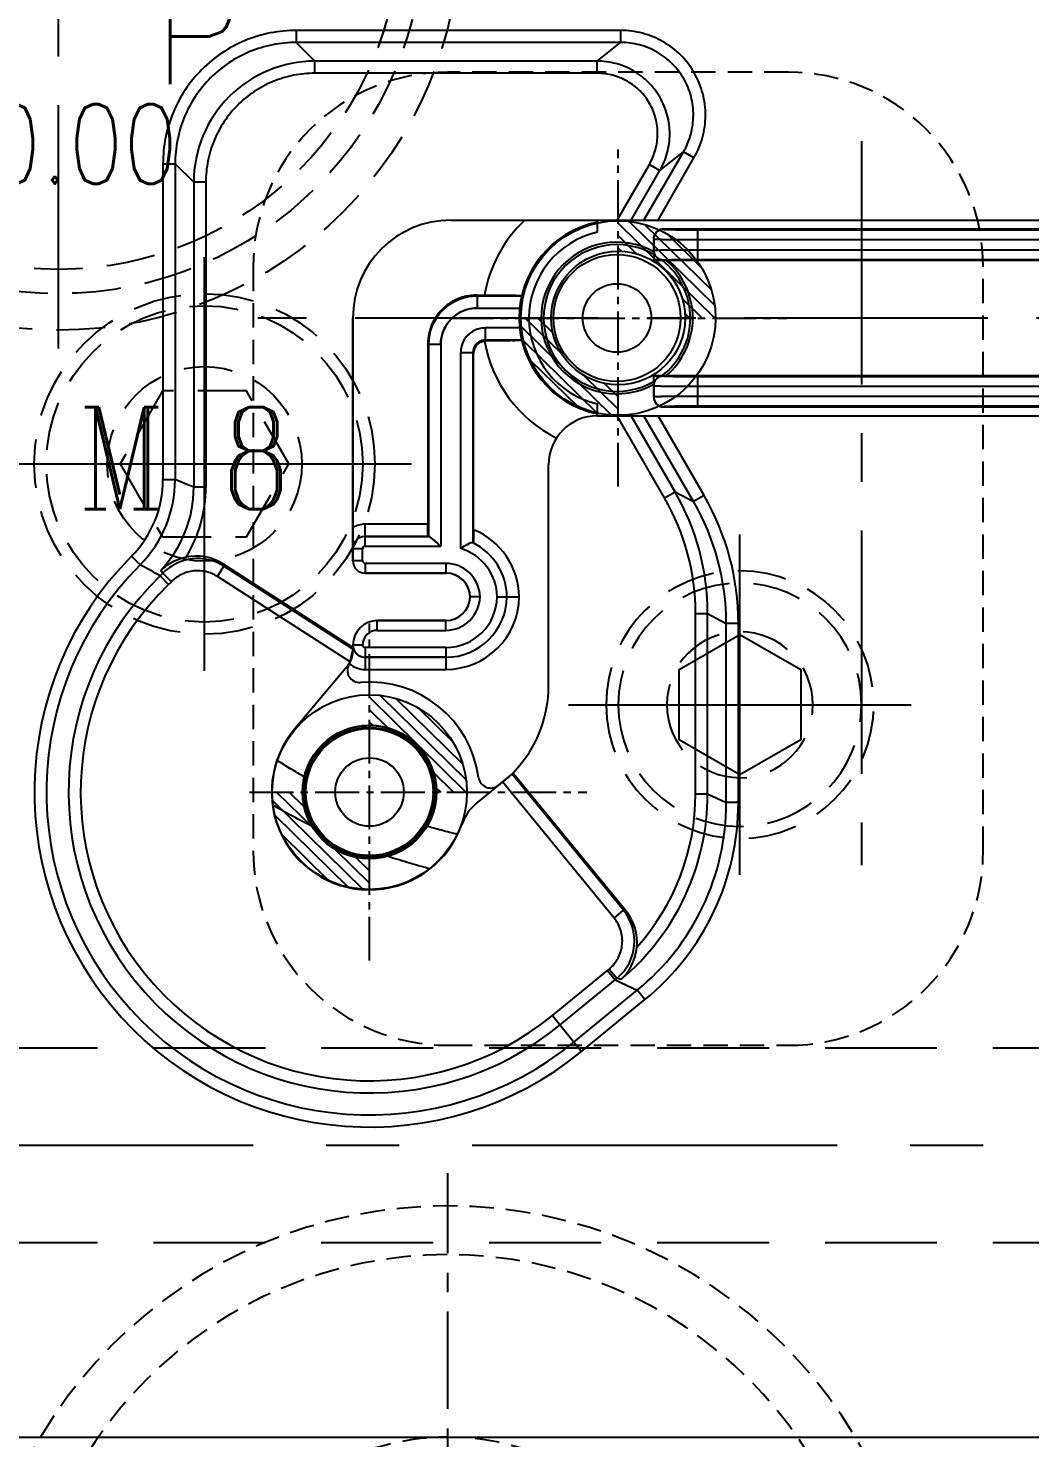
# Model space of a CAD drawing. Header units: millimetres. Extents: x 23490 to 24685, y -23248 to -22403.
# Drawn here: x 24010.1 to 24051.2, y -22755.5 to -22697.6 of the extents above; entities that cross this region are included whole.
import ezdxf

# ---------------------------------------------------------------- set-up
doc = ezdxf.new("R2010")
doc.units = ezdxf.units.MM
doc.header["$LTSCALE"] = 8
for name, pattern in [('CENTER', [2, 1.25, -0.25, 0.25, -0.25]), ('CENTER2', [1.125, 0.75, -0.125, 0.125, -0.125]), ('HIDDEN', [0.375, 0.25, -0.125]), ('HIDDEN2', [0.1875, 0.125, -0.0625])]:
    doc.linetypes.add(name, pattern=pattern)
doc.layers.get('DEFPOINTS').update_dxf_attribs({"color": 6})
for name, color, linetype in [('Cav-cor', 30, 'Continuous'), ('CL', 1, 'Continuous'), ('PIN', 5, 'Continuous'), ('PRODUCT', 1, 'Continuous'), ('SCREW', 52, 'HIDDEN'), ('SP', 3, 'Continuous'), ('SPRING', 7, 'Continuous'), ('WT', 4, 'Continuous')]:
    doc.layers.add(name, color=color, linetype=linetype)
doc.layers.add('dim', color=3, linetype='Continuous', lineweight=15)
doc.styles.add('ROMANC', font='RomanC.ttf', dxfattribs={"width": 0.8, "height": 7})
doc.styles.get("Standard").update_dxf_attribs({"font": 'txt.shx', "width": 0.8, "bigfont": 'chineset.shx'})
doc.dimstyles.new('ISO-25', dxfattribs={"dimtxt": 5, "dimasz": 4, "dimexe": 0.3, "dimexo": 0.3, "dimtad": 0, "dimzin": 1, "dimdsep": 46, "dimtxsty": 'Standard', "dimcen": 0, "dimclrd": 3, "dimclre": 3, "dimclrt": 3, "dimazin": 0, "dimtfac": 1, "dimtofl": 0, "dimtmove": 0, "dimatfit": 0, "dimfxl": 0, "dimarcsym": 0})

# ---------------------------------------------------------------- blocks, each defined once
blk = doc.blocks.new('20130710.085903')
at = {"layer": 'PIN', "linetype": 'Continuous'}
h = blk.add_hatch(dxfattribs=at)
h.set_pattern_fill('ANSI31', color=256, scale=12, style=0)
h.set_pattern_definition([(45, (2414.86, 305.4585), (-1.0606602, 1.0606602), [])])
h.paths.add_polyline_path([(0, 0), (0, 9, 0.414214), (-9, 0)])
h.paths.add_polyline_path([(9, 0), (0, 0), (0, -9, 0.414214)])
blk.add_circle((0, 0), 9, dxfattribs=at)
at = {"layer": 'SPRING', "linetype": 'CENTER', "ltscale": 0.4}
for p, q in [((0, 20.845), (0, -20.845)), ((-20.845, 0), (20.845, 0))]:
    blk.add_line(p, q, dxfattribs=at)
at = {"layer": 'SPRING', "linetype": 'HIDDEN', "ltscale": 0.5}
for radius in [19.5, 17.5, 10]:
    blk.add_circle((0, 0), radius, dxfattribs=at)
for centre, start, end in [((-13.75, 0), 0, 180), ((13.75, 0), 180, 0)]:
    blk.add_arc(centre, 3.75, start, end, dxfattribs=at)
blk = doc.blocks.new('*D25837')
at = {"layer": 'DEFPOINTS', "color": 0}
for p in [(23992.3, -22751.491), (24152.3, -22751.491), (24152.3, -22819.597)]:
    blk.add_point(p, dxfattribs=at)
at = {"layer": 'dim', "color": 3, "lineweight": -2}
for p, q in [((23992.3, -22751.791), (23992.3, -22819.897)), ((24152.3, -22751.791), (24152.3, -22819.897)), ((23996.3, -22819.597), (24063.342, -22819.597)), ((24148.3, -22819.597), (24081.259, -22819.597))]:
    blk.add_line(p, q, dxfattribs=at)
at = {"layer": 'dim', "color": 3}
for points in [[(23996.3, -22818.931), (23996.3, -22820.264), (23992.3, -22819.597)], [(24148.3, -22820.264), (24148.3, -22818.931), (24152.3, -22819.597)]]:
    blk.add_solid(points, dxfattribs=at)
at = {"layer": 'dim', "color": 3, "insert": (24072.3, -22819.597), "char_height": 5, "attachment_point": 5}
blk.add_mtext('160.00', dxfattribs=at)
blk = doc.blocks.new('cb_8')
at = {"linetype": 'HIDDEN'}
blk.add_circle((0, 0), 7, dxfattribs=at)
at = {"layer": 'SCREW', "linetype": 'CENTER2', "ltscale": 5}
for p, q in [((0, -8.5), (0, 8.5)), ((-8.5, 0), (8.5, 0))]:
    blk.add_line(p, q, dxfattribs=at)
at = {"layer": 'SCREW'}
blk.add_lwpolyline([(-1.732, 3), (-3.464, 0), (-1.732, -3), (1.732, -3), (3.464, 0), (1.732, 3)], close=True, dxfattribs=at)
for radius in [6.5, 4]:
    blk.add_circle((0, 0), radius, dxfattribs=at)
at = {"layer": 'dim', "style": 'ROMANC', "width": 0.8}
blk.add_text('M 8', height=4.1865, dxfattribs=at).set_placement((-5.202, -1.858))
blk = doc.blocks.new('20160826.095208')
at = {"layer": 'SP', "linetype": 'CENTER'}
for p, q in [((0, -17.25), (0, 17.25)), ((-17.25, 0), (17.25, 0))]:
    blk.add_line(p, q, dxfattribs=at)
at = {"layer": 'SP', "linetype": 'HIDDEN'}
for radius in [16.5, 15, 14]:
    blk.add_circle((0, 0), radius, dxfattribs=at)
at = {"layer": 'SP'}
for s, p in [('S', (-5.456, 1.995)), ('P', (3.888, -6.392))]:
    blk.add_text(s, height=4.111, dxfattribs=at).set_placement(p)
at = {"layer": 'SP', "color": 6, "insert": (-1.275, -8.844), "char_height": 3.2812, "attachment_point": 5}
blk.add_mtext('Ø30.00', dxfattribs=at)
blk = doc.blocks.new('20100512.182342')
at = {"linetype": 'HIDDEN'}
blk.add_circle((0, 0), 5.5, dxfattribs=at)
at = {"layer": 'SCREW', "linetype": 'CENTER', "ltscale": 5}
for p, q in [((0, -7.042), (0, 7.042)), ((-7, 0), (7, 0))]:
    blk.add_line(p, q, dxfattribs=at)
at = {"layer": 'SCREW', "linetype": 'Continuous'}
blk.add_lwpolyline([(-1.443, 2.5), (-2.887, 0), (-1.443, -2.5), (1.443, -2.5), (2.887, 0), (1.443, 2.5)], close=True, dxfattribs=at)
at = {"layer": 'SCREW'}
for radius in [5, 3]:
    blk.add_circle((0, 0), radius, dxfattribs=at)
blk = doc.blocks.new('*D26568')
at = {"layer": 'DEFPOINTS', "color": 0}
for p in [(24152.3, -22747.491), (24004.3, -22755.491), (24152.3, -22787.582)]:
    blk.add_point(p, dxfattribs=at)
at = {"layer": 'dim', "color": 3, "lineweight": -2}
for p, q in [((24152.3, -22747.791), (24152.3, -22787.882)), ((24004.3, -22755.791), (24004.3, -22787.882)), ((24008.3, -22787.582), (24069.009, -22787.582)), ((24148.3, -22787.582), (24087.592, -22787.582))]:
    blk.add_line(p, q, dxfattribs=at)
at = {"layer": 'dim', "color": 3}
for points in [[(24008.3, -22786.915), (24008.3, -22788.249), (24004.3, -22787.582)], [(24148.3, -22788.249), (24148.3, -22786.915), (24152.3, -22787.582)]]:
    blk.add_solid(points, dxfattribs=at)
at = {"layer": 'dim', "color": 3, "insert": (24078.3, -22787.582), "char_height": 5, "attachment_point": 5}
blk.add_mtext('148.00', dxfattribs=at)

msp = doc.modelspace()

# ---------------------------------------------------------------- hatches: boundary and pattern name
at = {"layer": 'PIN', "linetype": 'Continuous'}
h = msp.add_hatch(dxfattribs=at)
h.set_pattern_fill('ANSI31', color=64, scale=2.909091, angle=90.5, style=0)
h.set_pattern_definition([(135.5, (23782.73748, -23015.1193), (-0.2548761, -0.2593638), [])])
h.paths.add_polyline_path([(24030.3, -22709.491), (24031.55, -22709.491, 0.414214), (24034.3, -22712.241), (24034.3, -22713.491, -0.414214)])
h.paths.add_polyline_path([(24034.3, -22706.741), (24034.3, -22705.491, -0.414214), (24038.3, -22709.491), (24037.05, -22709.491, 0.414214)])
h = msp.add_hatch(dxfattribs=at)
h.set_pattern_fill('ANSI31', color=64, scale=2.909091, angle=90.5, style=0)
h.set_pattern_definition([(135.5, (23772.51688, -23034.60624), (-0.2548761, -0.2593638), [])])
h.paths.add_polyline_path([(24020.08, -22728.978), (24021.33, -22728.978, 0.414214), (24024.08, -22731.728), (24024.08, -22732.978, -0.414214)])
h.paths.add_polyline_path([(24024.08, -22726.228), (24024.08, -22724.978, -0.414214), (24028.08, -22728.978), (24026.83, -22728.978, 0.414214)])

# ---------------------------------------------------------------- linework, layer by layer
at = {"linetype": 'HIDDEN2'}
msp.add_lwpolyline([(24027.3, -22739.387), (24041.3, -22739.387, 0.414214), (24049.3, -22731.387), (24049.3, -22707.387, 0.414214), (24041.3, -22699.387), (24027.3, -22699.387, 0.414214), (24019.3, -22707.387), (24019.3, -22731.387, 0.414214)], format="xyb", close=True, dxfattribs=at)
at = {"layer": 'Cav-cor', "color": 241}
for p, q in [((24034.399, -22697.669), (24021.073, -22697.669)), ((24021.073, -22697.669), (24021.073, -22698.167)), ((24034.399, -22697.669), (24034.399, -22698.167)), ((24021.837, -22698.931), (24021.073, -22698.167)), ((24034.399, -22698.167), (24021.073, -22698.167)), ((24033.429, -22698.931), (24034.399, -22698.167)), ((24033.429, -22698.931), (24021.837, -22698.931)), ((24021.837, -22699.429), (24021.837, -22698.931)), ((24033.429, -22699.429), (24033.429, -22698.931)), ((24033.429, -22699.429), (24021.837, -22699.429)), ((24035.359, -22705.471), (24036.98, -22702.664)), ((24035.936, -22705.471), (24037.412, -22702.913)), ((24036.014, -22703.425), (24036.98, -22702.664)), ((24037.412, -22702.913), (24036.98, -22702.664)), ((24015.594, -22703.148), (24016.092, -22703.148)), ((24015.594, -22703.148), (24015.594, -22716.132)), ((24016.856, -22703.912), (24016.092, -22703.148)), ((24016.092, -22703.148), (24016.092, -22716.132)), ((24034.256, -22705.471), (24035.582, -22703.175)), ((24034.833, -22705.471), (24036.014, -22703.425)), ((24035.582, -22703.175), (24036.014, -22703.425)), ((24017.354, -22703.912), (24016.856, -22703.912)), ((24016.856, -22703.912), (24016.856, -22716.451)), ((24017.354, -22703.912), (24017.354, -22716.451)), ((24027.416, -22705.471), (24074.45, -22705.471)), ((24033.446, -22705.963), (24033.446, -22705.471)), ((24070.555, -22705.838), (24036.16, -22705.838)), ((24036.16, -22705.838), (24036.16, -22705.841)), ((24037.567, -22705.866), (24070.487, -22705.866)), ((24037.567, -22707.086), (24037.567, -22705.866)), ((24035.758, -22706.24), (24035.758, -22706.712)), ((24037.567, -22706.268), (24070.487, -22706.268)), ((24036.16, -22707.114), (24036.16, -22707.11)), ((24037.567, -22706.684), (24070.158, -22706.684)), ((24037.567, -22707.086), (24069.219, -22707.086)), ((24036.16, -22707.114), (24036.264, -22707.114)), ((24036.264, -22707.114), (24069.198, -22707.114)), ((24028.513, -22708.578), (24028.486, -22708.551)), ((24028.486, -22708.551), (24028.803, -22708.551)), ((24028.513, -22708.578), (24030.337, -22708.578)), ((24028.513, -22709.08), (24028.513, -22708.578)), ((24028.513, -22709.08), (24030.251, -22709.08)), ((24023.396, -22709.491), (24023.396, -22719.475)), ((24030.251, -22709.901), (24028.832, -22709.901)), ((24028.832, -22709.901), (24028.832, -22710.404)), ((24026.503, -22710.587), (24026.477, -22710.561)), ((24026.477, -22710.561), (24026.477, -22717.968)), ((24028.858, -22710.43), (24028.832, -22710.404)), ((24030.337, -22710.404), (24028.832, -22710.404)), ((24027.006, -22710.587), (24026.503, -22710.587)), ((24026.503, -22710.587), (24026.503, -22718.47)), ((24027.006, -22710.587), (24027.006, -22718.872)), ((24027.827, -22710.906), (24028.329, -22710.906)), ((24027.827, -22718.963), (24027.827, -22710.906)), ((24028.356, -22710.933), (24028.329, -22710.906)), ((24028.329, -22710.906), (24028.329, -22718.731)), ((24028.356, -22718.192), (24028.356, -22710.933)), ((24035.758, -22712.27), (24035.758, -22712.742)), ((24036.16, -22711.868), (24036.16, -22711.871)), ((24036.264, -22711.868), (24036.16, -22711.868)), ((24069.198, -22711.868), (24036.264, -22711.868)), ((24037.567, -22711.896), (24069.219, -22711.896)), ((24037.567, -22713.116), (24037.567, -22711.896)), ((24037.567, -22712.298), (24070.158, -22712.298)), ((24070.487, -22712.714), (24037.567, -22712.714)), ((24033.446, -22713.511), (24033.446, -22713.018)), ((24036.16, -22713.14), (24036.16, -22713.144)), ((24036.16, -22713.144), (24070.555, -22713.144)), ((24070.487, -22713.116), (24037.567, -22713.116)), ((24033.446, -22713.511), (24074.45, -22713.511)), ((24036.201, -22716.879), (24034.256, -22713.511)), ((24036.634, -22716.63), (24034.833, -22713.511)), ((24037.395, -22717.036), (24035.359, -22713.511)), ((24037.827, -22716.787), (24035.936, -22713.511)), ((24031.436, -22724.636), (24031.436, -22715.521)), ((24015.594, -22716.132), (24016.092, -22716.132)), ((24017.354, -22716.451), (24016.856, -22716.451)), ((24036.201, -22716.879), (24036.634, -22716.63)), ((24036.634, -22716.63), (24037.395, -22717.036)), ((24037.827, -22716.787), (24037.395, -22717.036)), ((24026.477, -22717.968), (24023.899, -22717.968)), ((24023.899, -22718.872), (24023.899, -22717.968)), ((24026.485, -22718.47), (24023.899, -22718.47)), ((24026.503, -22718.47), (24026.513, -22718.47)), ((24023.798, -22718.973), (24023.396, -22718.973)), ((24023.798, -22719.475), (24023.798, -22718.973)), ((24023.899, -22718.872), (24027.006, -22718.872)), ((24014.296, -22719.287), (24014.65, -22719.637)), ((24017.828, -22720.116), (24018.098, -22719.696)), ((24023.396, -22723.033), (24018.054, -22719.597)), ((24023.396, -22723.104), (24018.098, -22719.696)), ((24023.798, -22719.475), (24023.396, -22719.475)), ((24027.215, -22719.576), (24023.899, -22719.576)), ((24023.899, -22719.576), (24023.899, -22719.978)), ((24027.215, -22719.576), (24027.215, -22719.978)), ((24015.826, -22720.448), (24015.48, -22720.09)), ((24015.944, -22720.33), (24015.587, -22719.982)), ((24023.287, -22723.628), (24017.828, -22720.116)), ((24023.899, -22719.978), (24027.215, -22719.978)), ((24028.622, -22720.953), (24028.22, -22720.953)), ((24029.326, -22720.948), (24029.728, -22720.953)), ((24029.728, -22720.953), (24030.23, -22720.947)), ((24027.215, -22721.928), (24024.401, -22721.928)), ((24024.401, -22722.33), (24024.401, -22721.928)), ((24027.215, -22722.33), (24027.215, -22721.928)), ((24037.478, -22721.638), (24037.976, -22721.638)), ((24037.478, -22729.049), (24037.478, -22721.638)), ((24037.976, -22721.638), (24038.74, -22722.047)), ((24037.976, -22729.049), (24037.976, -22721.638)), ((24039.239, -22722.047), (24038.74, -22722.047)), ((24038.74, -22729.412), (24038.74, -22722.047)), ((24039.239, -22729.412), (24039.239, -22722.047)), ((24024.401, -22722.33), (24027.215, -22722.33)), ((24023.798, -22722.933), (24023.396, -22722.933)), ((24023.396, -22722.933), (24023.396, -22723.172)), ((24027.215, -22723.033), (24023.899, -22723.033)), ((24023.899, -22723.033), (24023.899, -22723.938)), ((24027.215, -22723.033), (24027.215, -22723.938)), ((24023.899, -22723.435), (24027.215, -22723.435)), ((24023.899, -22723.938), (24027.215, -22723.938)), ((24030.083, -22728.078), (24030.261, -22727.866)), ((24029.378, -22728.699), (24029.816, -22728.341)), ((24029.943, -22728.246), (24029.981, -22728.23)), ((24034.517, -22733.839), (24029.943, -22728.246)), ((24029.981, -22728.23), (24030, -22728.222)), ((24034.626, -22733.878), (24030, -22728.222)), ((24034.13, -22734.155), (24029.552, -22728.557)), ((24037.478, -22729.049), (24037.976, -22729.049)), ((24037.976, -22729.049), (24038.74, -22729.412)), ((24039.239, -22729.412), (24038.74, -22729.412)), ((24034.13, -22734.155), (24034.517, -22733.839)), ((24034.517, -22733.839), (24034.626, -22733.878)), ((24031.594, -22738.166), (24033.865, -22736.308)), ((24033.865, -22736.308), (24034.18, -22736.694)), ((24033.932, -22736.253), (24034.251, -22736.635)), ((24034.409, -22736.688), (24034.251, -22736.635)), ((24031.909, -22738.551), (24034.18, -22736.694)), ((24032.482, -22739.252), (24035.085, -22737.123)), ((24034.18, -22736.694), (24035.085, -22737.123)), ((24035.401, -22737.509), (24035.085, -22737.123)), ((24032.798, -22739.637), (24035.401, -22737.509)), ((24031.594, -22738.166), (24032.798, -22739.637)), ((24000.3, -22755.491), (24144.3, -22755.491))]:
    msp.add_line(p, q, dxfattribs=at)
for centre, radius in [((24034.25, -22709.491), 2.613), ((24034.25, -22709.491), 1.407), ((24024.08, -22728.978), 2.655), ((24024.08, -22728.978), 2.613), ((24024.08, -22728.978), 1.407)]:
    msp.add_circle(centre, radius, dxfattribs=at)
for centre, radius, start, end in [((24021.835, -22703.91), 4.978, 89.97407, 180.02593), ((24027.416, -22709.491), 4.02, 90, 180), ((24034.25, -22709.491), 5.527, 133.33442, 170.21313), ((24034.25, -22709.491), 4.02, 101.53696, 258.46304), ((24034.25, -22709.491), 3.618, 102.83997, 257.16041), ((24034.25, -22709.491), 3.115, 60.98201, 299.01838), ((24036.159, -22706.713), 0.401, 180.00467, 270.11785), ((24034.25, -22709.491), 3.115, 310.27658, 49.72339), ((24028.513, -22710.587), 2.01, 90.00317, 179.99683), ((24028.513, -22710.587), 1.507, 89.99765, 180.00227), ((24028.832, -22710.906), 1.005, 89.9978, 180.00265), ((24028.832, -22710.906), 0.502, 89.97202, 180.02798), ((24028.859, -22710.936), 0.506, 90.03877, 96.23059), ((24034.25, -22709.491), 5.527, 189.81811, 243.2304), ((24036.162, -22712.27), 0.404, 172.20385, 179.98958), ((24033.446, -22715.521), 2.01, 90, 180), ((24011.112, -22716.133), 4.482, 315.266, 0.00702), ((24011.109, -22716.131), 4.984, 315.2851, 359.98792), ((23980.741, -22802.067), 92.922, 67.12876, 67.63924), ((24011.881, -22716.453), 4.975, 316.70279, 0.02789), ((24011.881, -22716.452), 5.474, 328.33242, 0.01157), ((24027.961, -22721.641), 9.517, 0.0166, 30.02087), ((24027.959, -22721.639), 10.017, 0.00381, 30.00582), ((24028.718, -22722.05), 10.521, 0.01861, 30.01887), ((24028.719, -22722.052), 10.022, 0.03205, 30.03327), ((24023.899, -22718.973), 1.005, 90, 119.99988), ((24023.899, -22718.973), 0.502, 90, 180), ((24027.215, -22720.983), 3.015, 0.60198, 67.76975), ((24016.971, -22721.278), 2, 57.21157, 102.45593), ((24023.899, -22718.973), 0.1, 90, 180), ((24027.215, -22720.983), 2.111, 0.81444, 73.15198), ((24027.215, -22720.983), 2.513, 63.75058, 63.93314), ((24027.215, -22720.983), 2.513, 0.68757, 63.22596), ((24024.08, -22728.978), 13.771, 135.27302, 309.27809), ((24024.08, -22728.978), 13.273, 135.27302, 309.27809), ((23990.558, -22764.827), 51.211, 60.87948, 61.9367), ((24017.018, -22721.377), 1.998, 57.26792, 135.73618), ((23994.068, -22730.362), 26.291, 23.93368, 24.17026), ((24023.899, -22719.475), 0.502, 180, 270), ((24023.899, -22719.475), 0.1, 180, 270), ((24027.215, -22720.983), 1.407, 1.22894, 90), ((24024.08, -22728.978), 12.368, 134.05639, 309.27809), ((24012.013, -22716.505), 4.987, 314.03838, 315.78422), ((23979.776, -22745.838), 44.17, 35.82834, 36.01658), ((24012.008, -22716.501), 5.491, 314.05722, 315.80111), ((24027.215, -22720.983), 1.005, 0, 90), ((24024.08, -22728.978), 11.87, 134.05639, 309.27809), ((24027.215, -22720.923), 3.015, 270, 359.45621), ((24027.215, -22720.923), 2.513, 270, 359.31243), ((24027.215, -22720.923), 2.11, 270, 359.17716), ((24027.215, -22720.923), 1.407, 270, 358.77321), ((24027.215, -22720.923), 1.005, 270, 356.56637), ((24024.401, -22722.933), 1.005, 90, 180), ((24024.401, -22722.933), 0.603, 90, 180), ((24022.391, -22723.172), 1.005, 328.08243, 0), ((24023.899, -22722.933), 0.502, 205.82334, 270), ((24023.899, -22722.933), 0.1, 180, 270), ((24023.671, -22723.969), 0.502, 148.08243, 274.66658), ((24023.899, -22722.933), 1.005, 229.56649, 270), ((24024.08, -22728.978), 4.522, 7.6351, 94.66658), ((24026.411, -22724.636), 5.025, 320, 0), ((24029.06, -22728.31), 0.502, 187.6351, 309.27809), ((24028.543, -22726.786), 2.01, 309.27809, 320), ((24024.08, -22728.978), 5.968, 7.27532, 7.71531), ((24028.014, -22729.049), 9.962, 309.93438, 359.99962), ((24028.019, -22729.051), 9.459, 318.16848, 0.01243), ((24028.787, -22729.415), 9.954, 309.2558, 0.0223), ((24028.783, -22729.414), 10.456, 309.26719, 0.0109), ((24032.971, -22735.103), 1.997, 309.88552, 39.274), ((24033.078, -22735.146), 2.001, 353.84726, 39.32313), ((24027.861, -22728.967), 9.484, 309.2782, 309.80683), ((24027.859, -22728.968), 9.983, 309.28845, 309.81702)]:
    msp.add_arc(centre, radius, start, end, dxfattribs=at)
for centre, major_axis, ratio, start_param, end_param in [((24036.16, -22706.24), (0, -0.402), 0.999848, 3.141593, 4.712389), ((24028.487, -22710.561), (-1.422, 1.422), 0.999695, -0.785246, 0.785246), ((24028.858, -22710.933), (0.355, -0.355), 0.999695, 2.465109, 3.926839), ((24036.16, -22712.742), (0, -0.402), 0.999848, 4.712389, 6.283185), ((24026.485, -22717.968), (0, 0.502), 0.017455, -4.712389, -3.141593)]:
    msp.add_ellipse(centre, major_axis=major_axis, ratio=ratio, start_param=start_param, end_param=end_param, dxfattribs=at)
for points, knots in [([(24021.073, -22697.669), (24020.715, -22697.669), (24019.997, -22697.739), (24018.962, -22698.051), (24018.008, -22698.56), (24017.171, -22699.246), (24016.485, -22700.082), (24015.977, -22701.037), (24015.664, -22702.072), (24015.594, -22702.79), (24015.594, -22703.148)], [0, 0, 0, 0, 0.124954, 0.249936, 0.374958, 0.500008, 0.625055, 0.750072, 0.87505, 1, 1, 1, 1]), ([(24037.412, -22702.913), (24037.565, -22702.65), (24037.802, -22702.081), (24037.927, -22701.167), (24037.811, -22700.25), (24037.462, -22699.396), (24036.901, -22698.662), (24036.168, -22698.1), (24035.315, -22697.748), (24034.703, -22697.669), (24034.399, -22697.669)], [0, 0, 0, 0, 0.125016, 0.250014, 0.375013, 0.500007, 0.625, 0.749995, 0.874989, 1, 1, 1, 1]), ([(24021.073, -22698.167), (24020.748, -22698.166), (24020.095, -22698.23), (24019.153, -22698.513), (24018.285, -22698.975), (24017.524, -22699.599), (24016.901, -22700.36), (24016.439, -22701.228), (24016.155, -22702.169), (24016.092, -22702.822), (24016.092, -22703.148)], [0, 0, 0, 0, 0.124952, 0.249934, 0.374956, 0.500008, 0.625057, 0.750074, 0.875052, 1, 1, 1, 1]), ([(24036.98, -22702.664), (24037.111, -22702.438), (24037.315, -22701.95), (24037.424, -22701.166), (24037.327, -22700.38), (24037.028, -22699.646), (24036.547, -22699.016), (24035.917, -22698.534), (24035.185, -22698.234), (24034.66, -22698.166), (24034.399, -22698.167)], [0, 0, 0, 0, 0.125004, 0.249995, 0.374995, 0.499996, 0.624997, 0.749998, 0.874993, 1, 1, 1, 1]), ([(24036.014, -22703.425), (24036.144, -22703.199), (24036.347, -22702.712), (24036.452, -22701.928), (24036.351, -22701.144), (24036.051, -22700.413), (24035.571, -22699.785), (24034.943, -22699.303), (24034.213, -22699), (24033.69, -22698.931), (24033.429, -22698.931)], [0, 0, 0, 0, 0.124991, 0.24999, 0.374989, 0.49999, 0.624993, 0.749997, 0.875002, 1, 1, 1, 1]), ([(24021.837, -22699.429), (24021.544, -22699.429), (24020.957, -22699.486), (24020.11, -22699.742), (24019.329, -22700.158), (24018.645, -22700.719), (24018.084, -22701.404), (24017.668, -22702.185), (24017.412, -22703.031), (24017.354, -22703.619), (24017.354, -22703.912)], [0, 0, 0, 0, 0.124971, 0.249968, 0.37498, 0.500001, 0.625022, 0.750036, 0.875032, 1, 1, 1, 1]), ([(24035.582, -22703.175), (24035.69, -22702.987), (24035.86, -22702.581), (24035.949, -22701.928), (24035.867, -22701.273), (24035.617, -22700.663), (24035.216, -22700.139), (24034.693, -22699.737), (24034.083, -22699.486), (24033.647, -22699.429), (24033.429, -22699.429)], [0, 0, 0, 0, 0.125004, 0.250011, 0.37501, 0.500004, 0.624998, 0.749995, 0.874998, 1, 1, 1, 1]), ([(24036.16, -22705.841), (24036.16, -22705.842), (24036.163, -22705.843), (24036.167, -22705.844), (24036.176, -22705.845), (24036.194, -22705.847), (24036.225, -22705.849), (24036.271, -22705.851), (24036.33, -22705.853), (24036.401, -22705.855), (24036.483, -22705.857), (24036.612, -22705.859), (24036.795, -22705.862), (24037.035, -22705.864), (24037.296, -22705.866), (24037.475, -22705.866), (24037.567, -22705.866)], [0, 0, 0, 0, 0.001475, 0.005179, 0.011237, 0.019661, 0.043532, 0.076601, 0.118551, 0.168994, 0.227435, 0.293324, 0.444815, 0.617633, 0.805099, 1, 1, 1, 1]), ([(24035.758, -22706.243), (24035.758, -22706.244), (24035.762, -22706.245), (24035.767, -22706.246), (24035.779, -22706.247), (24035.802, -22706.249), (24035.841, -22706.251), (24035.901, -22706.253), (24035.976, -22706.255), (24036.067, -22706.257), (24036.173, -22706.259), (24036.339, -22706.261), (24036.575, -22706.264), (24036.883, -22706.266), (24037.218, -22706.268), (24037.449, -22706.268), (24037.567, -22706.268)], [0, 0, 0, 0, 0.001375, 0.005041, 0.011077, 0.019485, 0.04334, 0.076403, 0.118353, 0.168803, 0.227254, 0.293157, 0.444683, 0.617543, 0.805054, 1, 1, 1, 1]), ([(24035.758, -22706.708), (24035.758, -22706.707), (24035.762, -22706.707), (24035.767, -22706.706), (24035.779, -22706.705), (24035.802, -22706.703), (24035.841, -22706.701), (24035.901, -22706.699), (24035.976, -22706.697), (24036.067, -22706.694), (24036.173, -22706.693), (24036.339, -22706.69), (24036.575, -22706.688), (24036.884, -22706.685), (24037.218, -22706.684), (24037.449, -22706.684), (24037.567, -22706.684)], [0, 0, 0, 0, 0.001376, 0.005042, 0.011078, 0.019488, 0.043345, 0.076411, 0.118365, 0.168817, 0.227271, 0.293175, 0.444703, 0.61756, 0.805064, 1, 1, 1, 1]), ([(24036.16, -22707.11), (24036.16, -22707.11), (24036.163, -22707.109), (24036.167, -22707.108), (24036.176, -22707.106), (24036.194, -22707.105), (24036.225, -22707.103), (24036.271, -22707.101), (24036.33, -22707.098), (24036.401, -22707.096), (24036.483, -22707.095), (24036.612, -22707.092), (24036.795, -22707.09), (24037.035, -22707.087), (24037.296, -22707.086), (24037.475, -22707.086), (24037.567, -22707.086)], [0, 0, 0, 0, 0.001477, 0.005182, 0.01124, 0.019664, 0.043538, 0.076608, 0.118561, 0.169006, 0.227449, 0.29334, 0.444832, 0.617649, 0.80511, 1, 1, 1, 1]), ([(24028.803, -22708.551), (24028.902, -22708.551), (24029.097, -22708.552), (24029.38, -22708.553), (24029.642, -22708.555), (24029.842, -22708.558), (24029.984, -22708.561), (24030.074, -22708.563), (24030.151, -22708.565), (24030.216, -22708.567), (24030.267, -22708.569), (24030.3, -22708.572), (24030.319, -22708.573), (24030.329, -22708.575), (24030.333, -22708.576), (24030.337, -22708.577), (24030.337, -22708.578)], [0, 0, 0, 0, 0.193995, 0.380959, 0.553629, 0.705612, 0.771906, 0.830801, 0.881642, 0.923866, 0.957066, 0.980874, 0.989195, 0.995122, 0.998673, 1, 1, 1, 1]), ([(24030.337, -22710.404), (24030.337, -22710.405), (24030.334, -22710.406), (24030.329, -22710.407), (24030.32, -22710.408), (24030.302, -22710.41), (24030.27, -22710.412), (24030.222, -22710.414), (24030.16, -22710.416), (24030.085, -22710.419), (24029.999, -22710.421), (24029.863, -22710.423), (24029.671, -22710.426), (24029.418, -22710.428), (24029.144, -22710.43), (24028.955, -22710.43), (24028.858, -22710.43)], [0, 0, 0, 0, 0.001322, 0.004836, 0.010701, 0.018935, 0.042504, 0.075392, 0.117253, 0.167706, 0.226215, 0.292156, 0.443654, 0.616357, 0.804131, 1, 1, 1, 1]), ([(24035.758, -22712.273), (24035.758, -22712.274), (24035.762, -22712.275), (24035.767, -22712.276), (24035.779, -22712.277), (24035.802, -22712.279), (24035.841, -22712.281), (24035.901, -22712.283), (24035.976, -22712.285), (24036.067, -22712.287), (24036.173, -22712.289), (24036.339, -22712.291), (24036.575, -22712.294), (24036.883, -22712.296), (24037.218, -22712.298), (24037.449, -22712.298), (24037.567, -22712.298)], [0, 0, 0, 0, 0.001375, 0.005041, 0.011077, 0.019485, 0.04334, 0.076403, 0.118353, 0.168803, 0.227254, 0.293157, 0.444683, 0.617543, 0.805054, 1, 1, 1, 1]), ([(24036.16, -22711.868), (24036.112, -22711.868), (24036.015, -22711.885), (24035.89, -22711.96), (24035.798, -22712.075), (24035.768, -22712.168), (24035.762, -22712.215)], [0, 0, 0, 0, 0.249615, 0.500082, 0.74987, 1, 1, 1, 1]), ([(24036.16, -22711.871), (24036.16, -22711.872), (24036.163, -22711.873), (24036.167, -22711.874), (24036.176, -22711.875), (24036.194, -22711.877), (24036.225, -22711.879), (24036.271, -22711.881), (24036.33, -22711.883), (24036.401, -22711.885), (24036.483, -22711.887), (24036.612, -22711.889), (24036.795, -22711.892), (24037.035, -22711.894), (24037.296, -22711.896), (24037.475, -22711.896), (24037.567, -22711.896)], [0, 0, 0, 0, 0.001475, 0.005179, 0.011237, 0.019661, 0.043532, 0.076601, 0.118551, 0.168994, 0.227435, 0.293324, 0.444815, 0.617633, 0.805099, 1, 1, 1, 1]), ([(24037.567, -22712.714), (24037.449, -22712.714), (24037.218, -22712.714), (24036.883, -22712.715), (24036.575, -22712.718), (24036.339, -22712.72), (24036.173, -22712.723), (24036.067, -22712.724), (24035.976, -22712.727), (24035.901, -22712.729), (24035.841, -22712.731), (24035.802, -22712.733), (24035.779, -22712.735), (24035.767, -22712.736), (24035.762, -22712.737), (24035.758, -22712.737), (24035.758, -22712.738)], [0, 0, 0, 0, 0.194947, 0.382457, 0.555317, 0.706843, 0.772746, 0.831197, 0.881646, 0.923597, 0.95666, 0.980515, 0.988923, 0.994959, 0.998625, 1, 1, 1, 1]), ([(24037.567, -22713.116), (24037.475, -22713.116), (24037.296, -22713.116), (24037.035, -22713.117), (24036.795, -22713.12), (24036.612, -22713.122), (24036.483, -22713.125), (24036.401, -22713.126), (24036.33, -22713.128), (24036.271, -22713.131), (24036.225, -22713.133), (24036.194, -22713.135), (24036.176, -22713.136), (24036.167, -22713.138), (24036.163, -22713.139), (24036.16, -22713.14), (24036.16, -22713.14)], [0, 0, 0, 0, 0.194901, 0.382367, 0.555185, 0.706676, 0.772565, 0.831006, 0.881449, 0.923399, 0.956468, 0.980339, 0.988762, 0.994821, 0.998525, 1, 1, 1, 1]), ([(24027.006, -22718.872), (24026.955, -22718.828), (24026.881, -22718.761), (24026.783, -22718.675), (24026.714, -22718.615), (24026.65, -22718.561), (24026.594, -22718.516), (24026.551, -22718.486), (24026.524, -22718.47), (24026.513, -22718.47)], [0, 0, 0, 0, 0.316162, 0.46871, 0.613733, 0.74689, 0.861804, 0.949466, 1, 1, 1, 1]), ([(24028.356, -22718.192), (24028.356, -22718.226), (24028.356, -22718.293), (24028.355, -22718.392), (24028.355, -22718.484), (24028.354, -22718.566), (24028.352, -22718.628), (24028.351, -22718.669), (24028.351, -22718.694), (24028.35, -22718.712), (24028.349, -22718.728), (24028.348, -22718.734), (24028.348, -22718.74), (24028.347, -22718.74)], [0, 0, 0, 0, 0.187034, 0.368717, 0.538698, 0.691207, 0.819944, 0.8733, 0.91823, 0.953934, 0.979685, 0.995092, 1, 1, 1, 1]), ([(24028.206, -22718.752), (24028.145, -22718.778), (24028.017, -22718.847), (24027.893, -22718.921), (24027.827, -22718.963)], [0, 0, 0, 0, 0.45859, 1, 1, 1, 1]), ([(24028.319, -22718.726), (24028.314, -22718.723), (24028.299, -22718.722), (24028.261, -22718.73), (24028.229, -22718.742), (24028.206, -22718.752)], [0, 0, 0, 0, 0.147346, 0.362773, 1, 1, 1, 1]), ([(24016.54, -22719.325), (24016.339, -22719.37), (24015.963, -22719.504), (24015.638, -22719.735), (24015.502, -22719.865)], [0, 0, 0, 0, 0.522893, 1, 1, 1, 1]), ([(24017.828, -22720.116), (24017.685, -22720.024), (24017.364, -22719.888), (24016.845, -22719.857), (24016.345, -22720.003), (24016.063, -22720.208), (24015.944, -22720.33)], [0, 0, 0, 0, 0.25002, 0.500009, 0.749992, 1, 1, 1, 1]), ([(24023.286, -22723.627), (24023.296, -22723.582), (24023.316, -22723.495), (24023.34, -22723.372), (24023.365, -22723.266), (24023.389, -22723.204), (24023.395, -22723.177)], [0, 0, 0, 0, 0.296297, 0.575826, 0.816242, 1, 1, 1, 1]), ([(24033.932, -22736.253), (24034.081, -22736.129), (24034.333, -22735.819), (24034.502, -22735.248), (24034.442, -22734.656), (24034.253, -22734.305), (24034.13, -22734.155)], [0, 0, 0, 0, 0.249924, 0.499967, 0.750037, 1, 1, 1, 1]), ([(24034.409, -22736.688), (24034.59, -22736.524), (24034.899, -22736.112), (24035.039, -22735.617), (24035.067, -22735.36)], [0, 0, 0, 0, 0.485853, 1, 1, 1, 1])]:
    msp.add_open_spline(points, degree=3, knots=knots, dxfattribs=at)
at = {"layer": 'CL', "color": 6, "linetype": 'CENTER'}
for p, q in [((24044.3, -22702.227), (24044.3, -22731.981)), ((24081.485, -22709.491), (24018.907, -22709.491))]:
    msp.add_line(p, q, dxfattribs=at)
at = {"layer": 'PIN', "color": 64, "linetype": 'CENTER2', "ltscale": 0.3}
for p, q in [((24034.3, -22716.419), (24034.3, -22702.563)), ((24027.372, -22709.491), (24041.229, -22709.491)), ((24024.08, -22735.906), (24024.08, -22722.05)), ((24019.151, -22728.978), (24033.008, -22728.978))]:
    msp.add_line(p, q, dxfattribs=at)
at = {"layer": 'PIN', "color": 64}
for centre, radius in [((24034.3, -22709.491), 4), ((24034.3, -22709.491), 2.75), ((24024.08, -22728.978), 4), ((24024.08, -22728.978), 2.75)]:
    msp.add_circle(centre, radius, dxfattribs=at)
at = {"layer": 'PRODUCT'}
for p, q in [((24027.416, -22705.471), (24074.45, -22705.471)), ((24033.446, -22705.963), (24033.446, -22705.471)), ((24036.16, -22705.838), (24036.16, -22705.841)), ((24070.555, -22705.838), (24036.16, -22705.838)), ((24037.567, -22707.086), (24037.567, -22705.866)), ((24037.567, -22705.866), (24070.487, -22705.866)), ((24035.758, -22706.708), (24035.758, -22706.243)), ((24037.567, -22706.268), (24070.487, -22706.268)), ((24035.758, -22706.88), (24035.758, -22707.114)), ((24036.16, -22707.114), (24036.16, -22707.11)), ((24037.567, -22706.684), (24070.158, -22706.684)), ((24037.567, -22707.086), (24069.219, -22707.086)), ((24036.105, -22707.114), (24035.758, -22707.114)), ((24036.16, -22707.114), (24069.198, -22707.114)), ((24028.513, -22708.578), (24028.486, -22708.551)), ((24028.486, -22708.551), (24028.803, -22708.551)), ((24028.513, -22709.08), (24028.513, -22708.578)), ((24028.513, -22708.578), (24030.337, -22708.578)), ((24028.513, -22709.08), (24030.251, -22709.08)), ((24023.396, -22719.475), (24023.396, -22709.491)), ((24028.832, -22709.901), (24028.832, -22710.404)), ((24030.251, -22709.901), (24028.832, -22709.901)), ((24026.477, -22710.561), (24026.477, -22717.968)), ((24026.503, -22710.587), (24026.477, -22710.561)), ((24028.858, -22710.43), (24028.832, -22710.404)), ((24030.337, -22710.404), (24028.832, -22710.404)), ((24026.503, -22710.587), (24026.503, -22718.47)), ((24027.006, -22710.587), (24026.503, -22710.587)), ((24027.006, -22710.587), (24027.006, -22718.872)), ((24027.827, -22718.963), (24027.827, -22710.906)), ((24027.827, -22710.906), (24028.329, -22710.906)), ((24028.329, -22710.906), (24028.329, -22718.731)), ((24028.356, -22710.933), (24028.329, -22710.906)), ((24028.356, -22718.192), (24028.356, -22710.933)), ((24035.758, -22712.102), (24035.758, -22711.868)), ((24035.758, -22711.868), (24036.105, -22711.868)), ((24035.758, -22712.738), (24035.758, -22712.273)), ((24036.16, -22711.868), (24036.16, -22711.871)), ((24069.198, -22711.868), (24036.16, -22711.868)), ((24037.567, -22713.116), (24037.567, -22711.896)), ((24037.567, -22711.896), (24069.219, -22711.896)), ((24037.567, -22712.298), (24070.158, -22712.298)), ((24070.487, -22712.714), (24037.567, -22712.714)), ((24033.446, -22713.511), (24033.446, -22713.018)), ((24036.16, -22713.14), (24036.16, -22713.144)), ((24036.16, -22713.144), (24070.555, -22713.144)), ((24070.487, -22713.116), (24037.567, -22713.116)), ((24033.446, -22713.511), (24074.45, -22713.511)), ((24031.436, -22724.636), (24031.436, -22715.521)), ((24023.899, -22718.872), (24023.899, -22717.968)), ((24026.477, -22717.968), (24023.899, -22717.968)), ((24023.899, -22718.47), (24026.513, -22718.47)), ((24023.798, -22718.973), (24023.396, -22718.973)), ((24023.798, -22719.475), (24023.798, -22718.973)), ((24023.899, -22718.872), (24027.006, -22718.872)), ((24023.798, -22719.475), (24023.396, -22719.475)), ((24023.899, -22719.576), (24023.899, -22719.978)), ((24027.215, -22719.576), (24023.899, -22719.576)), ((24027.215, -22719.576), (24027.215, -22719.978)), ((24027.215, -22719.978), (24023.899, -22719.978)), ((24029.326, -22720.948), (24029.728, -22720.953)), ((24029.728, -22720.953), (24030.23, -22720.947)), ((24024.401, -22722.33), (24024.401, -22721.928)), ((24024.401, -22721.928), (24027.215, -22721.928)), ((24027.215, -22722.33), (24027.215, -22721.928)), ((24024.401, -22722.33), (24027.215, -22722.33)), ((24023.396, -22722.933), (24023.396, -22723.172)), ((24023.798, -22722.933), (24023.396, -22722.933)), ((24023.899, -22723.033), (24023.899, -22723.938)), ((24027.215, -22723.033), (24023.899, -22723.033)), ((24027.215, -22723.033), (24027.215, -22723.938)), ((24023.161, -22723.818), (24021, -22726.394)), ((24027.215, -22723.435), (24023.899, -22723.435)), ((24023.899, -22723.938), (24027.215, -22723.938)), ((24030.083, -22728.078), (24030.261, -22727.866)), ((24029.816, -22728.341), (24028.496, -22729.42))]:
    msp.add_line(p, q, dxfattribs=at)
for centre, radius in [((24034.25, -22709.491), 2.613), ((24034.25, -22709.491), 1.407), ((24024.08, -22728.978), 4), ((24024.08, -22728.978), 4), ((24024.08, -22728.978), 2.613), ((24024.08, -22728.978), 1.407)]:
    msp.add_circle(centre, radius, dxfattribs=at)
for centre, radius, start, end in [((24027.416, -22709.491), 4.02, 90, 180), ((24034.25, -22709.491), 5.527, 133.33442, 170.21313), ((24034.25, -22709.491), 4.02, 101.53696, 258.46304), ((24034.25, -22709.491), 3.618, 102.83997, 257.16041), ((24034.25, -22709.491), 3.015, 59.99918, 300.00127), ((24034.25, -22709.491), 3.015, 307.84225, 52.08662), ((24034.25, -22709.491), 5.527, 189.81811, 243.2304), ((24033.446, -22715.521), 2.01, 90, 180), ((24023.899, -22718.973), 1.005, 90, 119.99988), ((24023.899, -22718.973), 0.502, 90, 180), ((24027.215, -22720.983), 3.015, 0.60198, 67.76975), ((24023.899, -22718.973), 0.1, 90, 180), ((24027.215, -22720.983), 2.111, 0.81444, 73.15198), ((24027.215, -22720.983), 2.513, 0.68757, 63.93314), ((24023.899, -22719.475), 0.502, 180, 270), ((24023.899, -22719.475), 0.1, 180, 270), ((24027.215, -22720.983), 1.407, 1.22894, 90), ((24027.215, -22720.983), 1.005, 1.71913, 90), ((24027.215, -22720.923), 3.015, 270, 359.45621), ((24027.215, -22720.923), 2.513, 270, 359.31243), ((24027.215, -22720.923), 1.005, 270, 358.28087), ((24027.215, -22720.923), 1.407, 270, 358.77321), ((24027.215, -22720.923), 2.11, 270, 359.17716), ((24024.401, -22722.933), 1.005, 90, 180), ((24024.401, -22722.933), 0.603, 90, 180), ((24022.391, -22723.172), 1.005, 320, 0), ((24023.899, -22722.933), 0.502, 180, 270), ((24023.899, -22722.933), 0.1, 180, 270), ((24023.899, -22722.933), 1.005, 229.62453, 270), ((24026.411, -22724.636), 5.025, 320, 0), ((24024.08, -22728.978), 4.02, 140, 340.64473), ((24024.08, -22728.978), 2.718, 329.04867, 166.97867), ((24028.543, -22726.786), 2.01, 309.27809, 320), ((24029.769, -22730.976), 2.01, 129.27809, 160.64473)]:
    msp.add_arc(centre, radius, start, end, dxfattribs=at)
for points, start_tangent, end_tangent in [([(24036.16, -22705.838), (24036.036, -22705.857), (24035.923, -22705.915), (24035.835, -22706.003), (24035.777, -22706.116), (24035.758, -22706.24)], (-1, 0), (0, -1)), ([(24035.758, -22706.243), (24035.788, -22706.089), (24035.876, -22705.959), (24036.006, -22705.872), (24036.16, -22705.841)], (0, 1), (1, 0)), ([(24036.16, -22705.841), (24036.174, -22705.845), (24036.226, -22705.849), (24036.327, -22705.853), (24036.478, -22705.857), (24036.673, -22705.86), (24036.898, -22705.863), (24037.136, -22705.865), (24037.365, -22705.866), (24037.567, -22705.866)], (-0.001112, -0.999999), (1, 0)), ([(24035.758, -22706.243), (24035.776, -22706.247), (24035.843, -22706.251), (24035.972, -22706.255), (24036.166, -22706.259), (24036.418, -22706.262), (24036.708, -22706.265), (24037.013, -22706.267), (24037.307, -22706.268), (24037.567, -22706.268)], (-0.000677, -1), (1, 0)), ([(24035.758, -22706.708), (24035.778, -22706.705), (24035.849, -22706.701), (24035.984, -22706.696), (24036.184, -22706.692), (24036.438, -22706.689), (24036.728, -22706.687), (24037.03, -22706.685), (24037.317, -22706.684), (24037.567, -22706.684)], (0.000507, 1), (1, 0)), ([(24035.788, -22706.862), (24035.758, -22706.708)], (-0.382235, 0.924065), (0, 1)), ([(24035.758, -22706.712), (24035.774, -22706.825), (24035.823, -22706.931), (24035.884, -22707.004)], (0, -1), (0.728529, -0.685015)), ([(24035.876, -22706.992), (24035.788, -22706.862)], (-0.707161, 0.707053), (-0.382235, 0.924065)), ([(24036.16, -22707.11), (24036.006, -22707.08), (24035.876, -22706.992)], (-1, 0), (-0.707161, 0.707053)), ([(24035.884, -22707.004), (24035.898, -22707.017), (24035.996, -22707.079), (24036.111, -22707.114)], (0.728529, -0.685015), (0.990885, -0.134713)), ([(24036.16, -22707.11), (24036.176, -22707.107), (24036.231, -22707.103), (24036.336, -22707.098), (24036.491, -22707.094), (24036.689, -22707.091), (24036.914, -22707.088), (24037.149, -22707.087), (24037.372, -22707.086), (24037.567, -22707.086)], (0.000789, 1), (1, 0)), ([(24035.758, -22707.115), (24035.864, -22707.114), (24035.98, -22707.114), (24036.105, -22707.114)], (0.999985, 0.00545), (1, 0)), ([(24036.103, -22707.112), (24036.132, -22707.113), (24036.16, -22707.114)], (0.990885, -0.134713), (1, 0)), ([(24028.486, -22708.551), (24028.044, -22708.6), (24027.615, -22708.75), (24027.231, -22708.991), (24026.917, -22709.305), (24026.676, -22709.689), (24026.526, -22710.119), (24026.477, -22710.561)], (-1, 0), (0, -1)), ([(24026.503, -22710.587), (24026.527, -22710.28), (24026.607, -22709.95), (24026.756, -22709.612), (24026.974, -22709.295), (24027.252, -22709.023), (24027.57, -22708.813), (24027.903, -22708.672), (24028.226, -22708.598), (24028.513, -22708.578)], (0.000088, 1), (1, 0.000061)), ([(24028.803, -22708.551), (24029.204, -22708.552), (24029.575, -22708.555), (24029.893, -22708.559), (24030.135, -22708.564), (24030.286, -22708.571), (24030.337, -22708.578)], (1, 0), (-0.227182, -0.973852)), ([(24027.006, -22710.587), (24027.023, -22710.357), (24027.083, -22710.109), (24027.195, -22709.856), (24027.359, -22709.618), (24027.567, -22709.414), (24027.806, -22709.256), (24028.056, -22709.151), (24028.297, -22709.096), (24028.513, -22709.08)], (0.000023, 1), (1, -0.000033)), ([(24028.832, -22709.901), (24028.57, -22709.936), (24028.329, -22710.036), (24028.123, -22710.195), (24027.963, -22710.401), (24027.862, -22710.643), (24027.827, -22710.906)], (-1, -0.000137), (-0.00005, -1)), ([(24028.832, -22710.404), (24028.701, -22710.421), (24028.58, -22710.471), (24028.477, -22710.55), (24028.398, -22710.653), (24028.347, -22710.775), (24028.329, -22710.906)], (-1, 0.000215), (0.000273, -1)), ([(24028.356, -22710.933), (24028.377, -22710.789), (24028.44, -22710.654), (24028.537, -22710.546), (24028.663, -22710.47), (24028.804, -22710.433)], (0, 1), (0.994091, 0.108551)), ([(24028.804, -22710.433), (24028.831, -22710.431), (24028.858, -22710.43)], (0.994091, 0.108551), (1, 0.000619)), ([(24030.337, -22710.404), (24030.288, -22710.411), (24030.144, -22710.417), (24029.912, -22710.422), (24029.606, -22710.426), (24029.247, -22710.429), (24028.858, -22710.43)], (0.227182, -0.973852), (-1, -0.000619)), ([(24036.105, -22711.868), (24035.978, -22711.868), (24035.863, -22711.867), (24035.758, -22711.867)], (-1, 0), (-0.999985, 0.00545)), ([(24035.885, -22711.976), (24035.821, -22712.053), (24035.774, -22712.158), (24035.758, -22712.27)], (-0.731088, -0.682283), (0, -1)), ([(24035.758, -22712.273), (24035.788, -22712.119)], (0, 1), (0.382234, 0.924065)), ([(24035.758, -22712.273), (24035.776, -22712.277), (24035.843, -22712.281), (24035.972, -22712.285), (24036.166, -22712.289), (24036.418, -22712.292), (24036.708, -22712.295), (24037.013, -22712.297), (24037.307, -22712.298), (24037.567, -22712.298)], (-0.000677, -1), (1, 0)), ([(24035.788, -22712.119), (24035.876, -22711.989)], (0.382234, 0.924065), (0.70716, 0.707053)), ([(24035.876, -22711.989), (24036.006, -22711.902), (24036.16, -22711.871)], (0.70716, 0.707053), (1, 0)), ([(24035.894, -22711.968), (24035.885, -22711.976)], (-0.751912, -0.659263), (-0.731088, -0.682283)), ([(24036.114, -22711.868), (24035.991, -22711.905), (24035.894, -22711.968)], (-0.988595, -0.150598), (-0.751912, -0.659263)), ([(24036.16, -22711.868), (24036.129, -22711.869), (24036.1, -22711.872)], (-1, 0), (-0.988595, -0.150598)), ([(24036.16, -22711.871), (24036.174, -22711.875), (24036.226, -22711.879), (24036.327, -22711.883), (24036.478, -22711.887), (24036.673, -22711.89), (24036.898, -22711.893), (24037.136, -22711.895), (24037.365, -22711.896), (24037.567, -22711.896)], (-0.001112, -0.999999), (1, 0)), ([(24037.567, -22712.714), (24037.307, -22712.714), (24037.013, -22712.715), (24036.708, -22712.717), (24036.417, -22712.719), (24036.167, -22712.723), (24035.972, -22712.727), (24035.843, -22712.731), (24035.776, -22712.735), (24035.758, -22712.738)], (-1, 0), (0.000673, -1)), ([(24035.758, -22712.738), (24035.788, -22712.892), (24035.876, -22713.022), (24036.006, -22713.11), (24036.16, -22713.14)], (0, -1), (1, 0)), ([(24035.758, -22712.742), (24035.777, -22712.865), (24035.835, -22712.978), (24035.923, -22713.066), (24036.036, -22713.124), (24036.16, -22713.144)], (0, -1), (1, 0)), ([(24037.567, -22713.116), (24037.365, -22713.116), (24037.136, -22713.117), (24036.898, -22713.119), (24036.673, -22713.121), (24036.478, -22713.125), (24036.327, -22713.129), (24036.226, -22713.133), (24036.174, -22713.137), (24036.16, -22713.14)], (-1, 0), (0.001123, -0.999999)), ([(24026.48, -22718.374), (24026.478, -22718.264), (24026.477, -22718.122), (24026.477, -22717.968)], (-0.136593, 0.990627), (0, 1)), ([(24026.485, -22718.47), (24026.483, -22718.446), (24026.48, -22718.374)], (-1, 0), (-0.136593, 0.990627)), ([(24027.006, -22718.872), (24026.884, -22718.764), (24026.771, -22718.665), (24026.678, -22718.584), (24026.603, -22718.523), (24026.547, -22718.484), (24026.513, -22718.47)], (-0.745356, 0.666667), (-1, 0)), ([(24028.352, -22718.64), (24028.35, -22718.716), (24028.347, -22718.74)], (-0.13135, -0.991336), (-0.89279, 0.450473)), ([(24028.356, -22718.192), (24028.355, -22718.365), (24028.354, -22718.521), (24028.352, -22718.64)], (0, -1), (-0.13135, -0.991336)), ([(24028.319, -22718.726), (24028.279, -22718.727), (24028.206, -22718.752), (24028.103, -22718.802), (24027.974, -22718.874), (24027.827, -22718.963)], (-0.898282, 0.43942), (-0.84544, -0.534071)), ([(24028.622, -22720.953), (24028.468, -22720.953), (24028.338, -22720.953), (24028.25, -22720.953), (24028.22, -22720.953)], (-1, 0), (-1, 0)), ([(24021.431, -22728.365), (24020.837, -22728.022), (24020.277, -22727.672)], (-0.874653, 0.484749), (-0.838403, 0.54505)), ([(24021.792, -22730.418), (24021.572, -22730.001), (24021.432, -22729.57), (24021.369, -22729.147), (24021.372, -22728.741), (24021.431, -22728.365)], (-0.54406, 0.839046), (0.225257, 0.974299)), ([(24021.793, -22730.418), (24020.912, -22729.969), (24020.094, -22729.502)], (-0.901267, 0.433265), (-0.856495, 0.516155)), ([(24021.792, -22730.418), (24022.012, -22730.711), (24022.259, -22730.965), (24022.525, -22731.176), (24022.793, -22731.342), (24023.056, -22731.466), (24023.312, -22731.557), (24023.569, -22731.621), (24023.828, -22731.66), (24024.08, -22731.673)], (0.54406, -0.839046), (0.999964, -0.008542)), ([(24026.411, -22730.376), (24026.194, -22730.685), (24025.916, -22730.979), (24025.581, -22731.237), (24025.189, -22731.449), (24024.748, -22731.597)], (-0.514277, -0.857624), (-0.972238, -0.233995)), ([(24027.702, -22730.721), (24027.038, -22730.55), (24026.411, -22730.376)], (-0.970701, 0.24029), (-0.960858, 0.27704)), ([(24024.08, -22731.673), (24024.417, -22731.655), (24024.748, -22731.597)], (0.999964, -0.008542), (0.972238, 0.233996)), ([(24026.57, -22732.133), (24025.621, -22731.869), (24024.748, -22731.597)], (-0.9669, 0.255154), (-0.950162, 0.311758))]:
    msp.add_spline(points, degree=3, dxfattribs=dict(at, start_tangent=start_tangent, end_tangent=end_tangent))
at = {"layer": 'WT', "color": 125, "linetype": 'HIDDEN', "ltscale": 2.3}
for p, q in [((24008.3, -22739.491), (24136.3, -22739.491)), ((24008.3, -22747.491), (24136.3, -22747.491))]:
    msp.add_line(p, q, dxfattribs=at)
at = {"layer": 'WT', "color": 125, "linetype": 'CENTER', "ltscale": 1.5}
msp.add_line((24004.3, -22743.491), (24152.3, -22743.491), dxfattribs=at)

# ---------------------------------------------------------------- block references
at = {"linetype": 'Continuous', "xscale": -1, "rotation": -90}
msp.add_blockref('20100512.182342', (24039.3, -22725.387), dxfattribs=at)
at = {"layer": 'SCREW'}
msp.add_blockref('cb_8', (24017.3, -22715.491), dxfattribs=at)
at = {"layer": 'SP'}
msp.add_blockref('20160826.095208', (24011.3, -22693.491), dxfattribs=at)
at = {"layer": 'SPRING', "xscale": -1, "rotation": -180}
msp.add_blockref('20130710.085903', (24027.3, -22765.491), dxfattribs=at)

# ---------------------------------------------------------------- dimensions: what is measured, and where the dimension line sits
at = {"layer": 'dim'}
dim = msp.add_linear_dim(base=(24152.3, -22787.582), p1=(24004.3, -22755.491), p2=(24152.3, -22747.491), dimstyle='ISO-25', dxfattribs=at)
dim.commit()
dim.dimension.update_dxf_attribs({"geometry": '*D26568', "text_midpoint": (24078.3, -22787.582)})
dim = msp.add_linear_dim(base=(24152.3, -22819.597), p1=(23992.3, -22751.491), p2=(24152.3, -22751.491), dimstyle='ISO-25', dxfattribs=at)
dim.commit()
dim.dimension.update_dxf_attribs({"geometry": '*D25837', "text_midpoint": (24072.3, -22819.597), "dimtype": 160})

doc.saveas('drawing.dxf')
